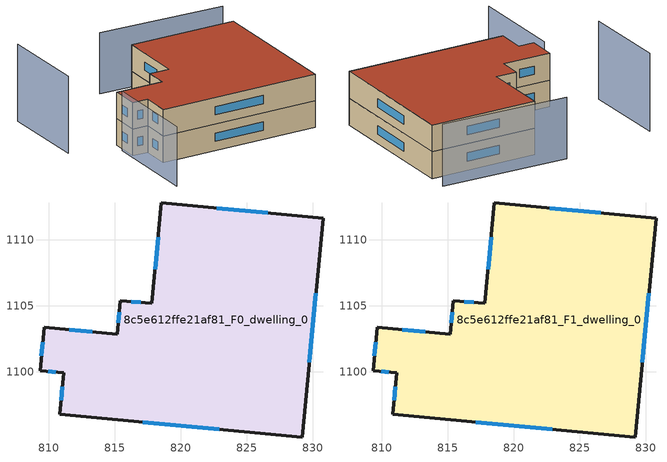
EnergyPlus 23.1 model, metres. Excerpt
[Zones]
8c5e612ffe21af81_F0_dwelling_0
 floor ground (EU_floor_Construction): 830.77,1111.64 829.21,1095.06 810.84,1096.8 811.13,1099.93 809.34,1100.1 809.65,1103.39 815.18,1102.87 815.42,1105.41 817.81,1105.18 818.53,1112.8 z0
 wall outside (EU_wall_Construction): 829.21,1095.06 830.77,1111.64 818.53,1112.8 817.81,1105.18 815.42,1105.41 815.18,1102.87 809.65,1103.39 809.34,1100.1 811.13,1099.93 810.84,1096.8 829.21,1095.06 z0:3
 window (EU_Window_Construction): 829.75,1100.74 830.24,1105.97 / 817.13,1096.2 822.92,1095.66 / 811.03,1098.86 810.94,1097.87 / 809.95,1100.04 810.52,1099.99 / 809.54,1102.26 809.45,1101.23 / 813.28,1103.05 811.54,1103.21 / 815.33,1104.54 815.26,1103.74 / 816.99,1105.26 816.24,1105.33 / 818.28,1110.19 818.05,1107.79 / 826.58,1112.04 822.72,1112.4 z1.03:1.97
8c5e612ffe21af81_F1_dwelling_0
 floor to 8c5e612ffe21af81_F0_dwelling_0 (EU_floor_Construction): 830.77,1111.64 829.21,1095.06 810.84,1096.8 811.13,1099.93 809.34,1100.1 809.65,1103.39 815.18,1102.87 815.42,1105.41 817.81,1105.18 818.52,1112.8 z3
 wall outside (EU_wall_Construction): 829.21,1095.06 830.77,1111.64 818.53,1112.8 817.81,1105.18 815.42,1105.41 815.18,1102.87 809.65,1103.39 809.34,1100.1 811.13,1099.93 810.84,1096.8 829.21,1095.06 z3:6
 window (EU_Window_Construction): 829.75,1100.74 830.24,1105.97 / 817.13,1096.2 822.92,1095.66 / 811.03,1098.86 810.94,1097.87 / 809.95,1100.04 810.52,1099.99 / 809.54,1102.26 809.45,1101.23 / 813.28,1103.05 811.54,1103.21 / 815.33,1104.54 815.26,1103.74 / 816.99,1105.26 816.24,1105.33 / 818.28,1110.19 818.05,1107.79 / 826.58,1112.04 822.72,1112.4 z4.03:4.97
 roof outside (EU_roof_Construction): 829.21,1095.06 830.77,1111.64 818.53,1112.8 817.81,1105.18 815.42,1105.41 815.18,1102.87 809.65,1103.39 809.34,1100.1 811.13,1099.93 810.84,1096.8 z6
shading: 809.31,1101.92 808.27,1090.87 z0:6.7; 805.2,1114.72 804.38,1104.7 z0:8.7; 831.04,1113.87 816.44,1115.61 z0:6.9
[Building]
EU S2 Campaign: North Axis=0; Terrain=City; Solar Distribution=FullExterior
[Site:Location]
Cape.Town.Intl.AP: Latitude=-33.965; Longitude=18.602; Time Zone=2; Elevation=46
[SizingPeriod:WeatherFileDays]
AnnualSizingPeriod: Begin Month=1; Begin Day of Month=1; End Month=12; End Day of Month=31; Day of Week for Start Day=Monday; Use Weather File Daylight Saving Period=No; Use Weather File Rain and Snow Indicators=No
[MATERIAL]
EU_InternalMass_Material: Roughness=MediumRough; Thickness=0.1; Conductivity=1; Density=1800; Specific Heat=900; Thermal Absorptance=0.9; Solar Absorptance=0.7; Visible Absorptance=0.7
[MATERIAL:NOMASS] Roughness=MediumRough; Thermal Absorptance=0.9; Solar Absorptance=0.7; Visible Absorptance=0.7
Name | Thermal Resistance
EU_wall_NoMass | 0.493876
EU_roof_NoMass | 0.449382
EU_floor_NoMass | 1.25
[WINDOWMATERIAL:SIMPLEGLAZINGSYSTEM]
EU_Window_SimpleGlazing: UFactor=4.4; Solar Heat Gain Coefficient=0.85; Visible Transmittance=0.85
[CONSTRUCTION]
EU_wall_Construction: EU_wall_NoMass
EU_roof_Construction: EU_roof_NoMass
EU_floor_Construction: EU_floor_NoMass
EU_Window_Construction: EU_Window_SimpleGlazing
EU_InternalMass_Construction: EU_InternalMass_Material
[ZONE] Type=1; Multiplier=1; Ceiling Height=autocalculate; Floor Area=autocalculate; Part of Total Floor Area=Yes
Name | Volume
8c5e612ffe21af81_F0_dwelling_0 | 769.984
8c5e612ffe21af81_F1_dwelling_0 | 769.985
[INTERNALMASS] Construction=EU_InternalMass_Construction; Surface Area=256.661
Name | Zone or ZoneList
8c5e612ffe21af81_F0_dwelling_0_EU_InternalMass | 8c5e612ffe21af81_F0_dwelling_0
8c5e612ffe21af81_F1_dwelling_0_EU_InternalMass | 8c5e612ffe21af81_F1_dwelling_0
[OTHEREQUIPMENT] Fuel Type=Electricity; Design Level Calculation Method=Watts/Area; Power per Zone Floor Area=1; Fraction Latent=0; Fraction Radiant=0; Fraction Lost=0; Carbon Dioxide Generation Rate=0; EndUse Subcategory=EU_Step8_InternalGains
Name | Zone or ZoneList or Space or SpaceList | Schedule
EU_Step8_InternalGain_8c5e612ffe21af81_F0_dwelling_0_f000 | 8c5e612ffe21af81_F0_dwelling_0 | EU_Step8_GainSchedule_8c5e612ffe21af81_F0_dwelling_0_f000
EU_Step8_InternalGain_8c5e612ffe21af81_F1_dwelling_0_f000 | 8c5e612ffe21af81_F1_dwelling_0 | EU_Step8_GainSchedule_8c5e612ffe21af81_F1_dwelling_0_f000
[ZONEVENTILATION:DESIGNFLOWRATE] Schedule=EU_AlwaysOn; Design Flow Rate Calculation Method=AirChanges/Hour; Air Changes per Hour=0.64; Ventilation Type=Natural; Fan Pressure Rise=0; Fan Total Efficiency=1; Constant Term Coefficient=1; Temperature Term Coefficient=0; Velocity Term Coefficient=0; Velocity Squared Term Coefficient=0; Minimum Indoor Temperature=-100; Maximum Indoor Temperature=100; Delta Temperature=-100; Minimum Outdoor Temperature=-100; Maximum Outdoor Temperature=100; Maximum Wind Speed=40
Name | Zone or ZoneList or Space or SpaceList
EU_ConstantAir_8c5e612ffe21af81_F0_dwelling_0 | 8c5e612ffe21af81_F0_dwelling_0
EU_ConstantAir_8c5e612ffe21af81_F1_dwelling_0 | 8c5e612ffe21af81_F1_dwelling_0
[HVACTEMPLATE:THERMOSTAT] Constant Heating Setpoint=20; Constant Cooling Setpoint=50
EU_HeatOnly_8c5e612ffe21af81_F0_dwelling_0; EU_HeatOnly_8c5e612ffe21af81_F1_dwelling_0
[HVACTEMPLATE:ZONE:IDEALLOADSAIRSYSTEM] System Availability Schedule=EU_AlwaysOn; Maximum Heating Supply Air Temperature=50; Minimum Cooling Supply Air Temperature=13; Maximum Heating Supply Air Humidity Ratio=0.0156; Minimum Cooling Supply Air Humidity Ratio=0.0077; Heating Limit=NoLimit; Cooling Limit=NoLimit; Heating Availability Schedule=EU_AlwaysOn; Cooling Availability Schedule=EU_CoolingOff; Dehumidification Control Type=ConstantSensibleHeatRatio; Cooling Sensible Heat Ratio=0.7; Dehumidification Setpoint=60; Humidification Control Type=None; Humidification Setpoint=30; Outdoor Air Method=None; Outdoor Air Flow Rate per Person=0.00944; Outdoor Air Flow Rate per Zone Floor Area=0; Outdoor Air Flow Rate per Zone=0; Demand Controlled Ventilation Type=None; Outdoor Air Economizer Type=NoEconomizer; Heat Recovery Type=None; Sensible Heat Recovery Effectiveness=0.7; Latent Heat Recovery Effectiveness=0.65
Name | Template Thermostat
8c5e612ffe21af81_F0_dwelling_0 | EU_HeatOnly_8c5e612ffe21af81_F0_dwelling_0
8c5e612ffe21af81_F1_dwelling_0 | EU_HeatOnly_8c5e612ffe21af81_F1_dwelling_0
[SIZING:ZONE] Zone Cooling Design Supply Air Temperature Input Method=SupplyAirTemperature; Zone Cooling Design Supply Air Temperature=13; Zone Heating Design Supply Air Temperature Input Method=SupplyAirTemperature; Zone Heating Design Supply Air Temperature=50; Zone Cooling Design Supply Air Humidity Ratio=0.008; Zone Heating Design Supply Air Humidity Ratio=0.008; Cooling Design Air Flow Method=DesignDay; Cooling Design Air Flow Rate=0; Cooling Minimum Air Flow per Zone Floor Area=0.000762; Cooling Minimum Air Flow=0; Cooling Minimum Air Flow Fraction=0.2; Heating Design Air Flow Method=DesignDay; Heating Design Air Flow Rate=0; Heating Maximum Air Flow per Zone Floor Area=0.002032; Heating Maximum Air Flow=0.141576; Heating Maximum Air Flow Fraction=0.3; Account for Dedicated Outdoor Air System=No; Dedicated Outdoor Air System Control Strategy=NeutralSupplyAir; Dedicated Outdoor Air Low Setpoint Temperature for Design=autosize; Dedicated Outdoor Air High Setpoint Temperature for Design=autosize; Zone Load Sizing Method=Sensible Load Only No Latent Load; Zone Latent Cooling Design Supply Air Humidity Ratio Input Method=HumidityRatioDifference; Zone Cooling Design Supply Air Humidity Ratio Difference=0.005; Zone Latent Heating Design Supply Air Humidity Ratio Input Method=HumidityRatioDifference; Zone Humidification Design Supply Air Humidity Ratio Difference=0.005
8c5e612ffe21af81_F0_dwelling_0; 8c5e612ffe21af81_F1_dwelling_0
[SCHEDULE:CONSTANT]
Name | Hourly Value
EU_AlwaysOn | 1
EU_CoolingOff | 0
[SCHEDULE:FILE] Column Number=1; Rows to Skip at Top=0; Number of Hours of Data=8760; Column Separator=Comma; Interpolate to Timestep=No; Minutes per Item=60; Adjust Schedule for Daylight Savings=Yes
Name | File
EU_Step8_GainSchedule_8c5e612ffe21af81_F0_dwelling_0_f000 | ../../schedules/8c5e612ffe21af81/8c5e612ffe21af81_F0_dwelling_0_f000_gain.csv
EU_Step8_GainSchedule_8c5e612ffe21af81_F1_dwelling_0_f000 | ../../schedules/8c5e612ffe21af81/8c5e612ffe21af81_F1_dwelling_0_f000_gain.csv
